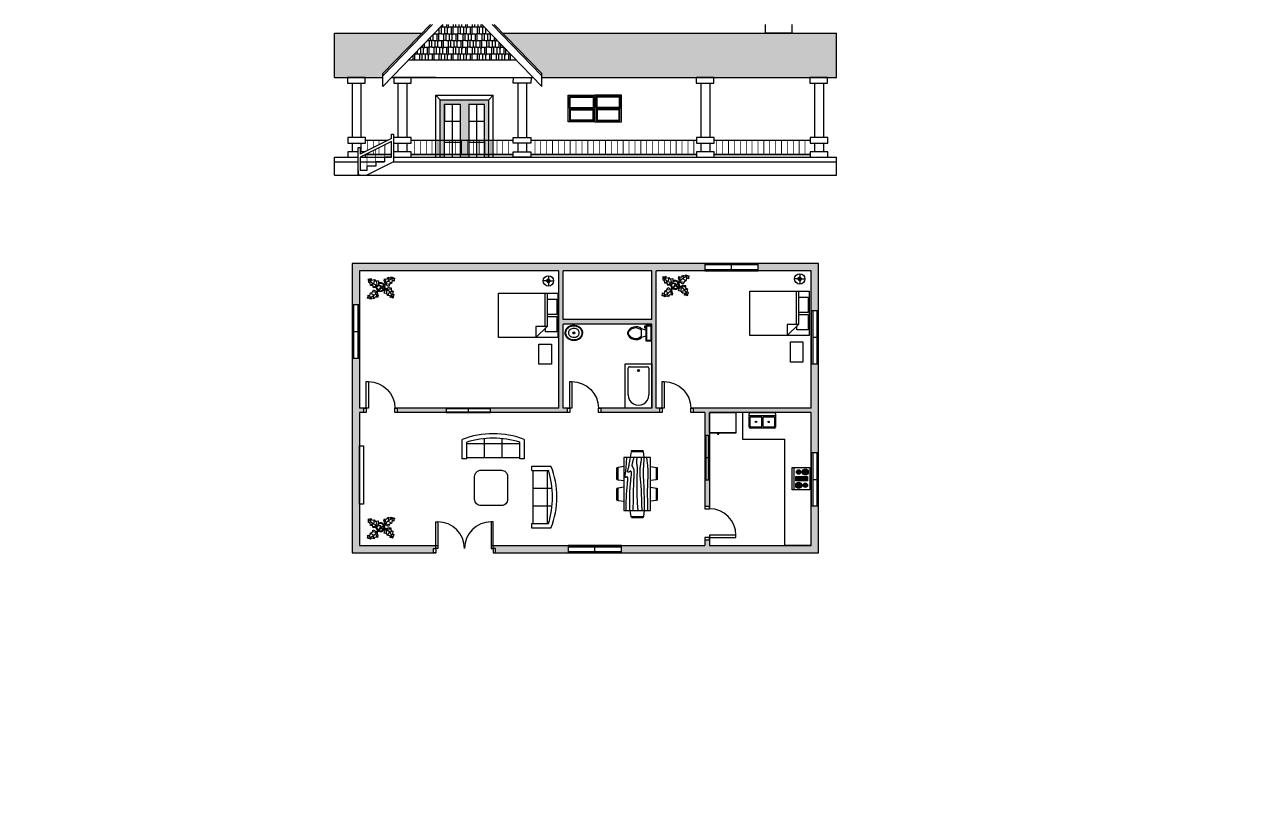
# Paper-space layout 'Layout1' of a CAD drawing. Header units: inches. Extents: x 0 to 408, y 0 to 261.
# The model-space entities are those that its viewports show. They can reach past a viewport. Long polylines and large blocks are cut down to what shows.
import ezdxf

# ---------------------------------------------------------------- set-up
doc = ezdxf.new("R2010")
doc.units = ezdxf.units.IN
for name, color, linetype in [('Blocks', 4, 'Continuous'), ('Dim', 11, 'Continuous'), ('Door', 6, 'Continuous'), ('Hatches', 3, 'Continuous'), ('Window', 30, 'Continuous')]:
    doc.layers.add(name, color=color, linetype=linetype)
doc.layers.get('Dim').off()

# ---------------------------------------------------------------- blocks, each defined once
blk = doc.blocks.new('Door2')
at = {"layer": 'Door'}
for points in [[(-78, 6), (-81, 6), (-81, 42), (-78, 42)], [(-6, 6), (-3, 6), (-3, 42), (-6, 42)], [(-81, 0), (-84, 0), (-84, 6), (-81, 6)], [(-3, 0), (0, 0), (0, 6), (-3, 6)]]:
    blk.add_lwpolyline(points, close=True, dxfattribs=at)
for centre, start, end in [((-78, 6), 0, 90), ((-6, 6), 90, 180)]:
    blk.add_arc(centre, 36, start, end, dxfattribs=at)
blk = doc.blocks.new('Door1')
at = {"layer": 'Door'}
for points in [[(-6, 6), (-3, 6), (-3, 42), (-6, 42)], [(-45, 0), (-42, 0), (-42, 6), (-45, 6)], [(-3, 0), (0, 0), (0, 6), (-3, 6)]]:
    blk.add_lwpolyline(points, close=True, dxfattribs=at)
blk.add_arc((-6, 6), 36, 90, 180, dxfattribs=at)
blk = doc.blocks.new('Window1')
at = {"layer": 'Window'}
for p, q in [((0, 6), (-60, 6)), ((-60, 6), (-60, 0)), ((0, 5), (-60, 5)), ((-60, 1), (0, 1)), ((-60, 0), (0, 0)), ((-30, 1), (-30, 5)), ((0, 0), (0, 6))]:
    blk.add_line(p, q, dxfattribs=at)
blk = doc.blocks.new('Window2')
at = {"layer": 'Window'}
for p, q in [((0, 10), (-72, 10)), ((-72, 10), (-72, 0)), ((0, 8), (-72, 8)), ((-72, 2), (0, 2)), ((-72, 0), (0, 0)), ((-36, 2), (-36, 8)), ((0, 0), (0, 10))]:
    blk.add_line(p, q, dxfattribs=at)
blk = doc.blocks.new('Bath Tub - 26 x 60 in.')
for p, q in [((8, -18), (10, -18)), ((9, -17), (9, -19))]:
    blk.add_line(p, q)
blk.add_lwpolyline([(0, -36), (0, 0), (60, 0), (60, -36)], close=True)
for points in [[(4, -30), (4, -6)], [(6, -4), (42, -4)], [(42, -32), (6, -32)]]:
    blk.add_lwpolyline(points)
for radius in [1.5, 1]:
    blk.add_circle((9, -18), radius)
for centre, radius, start, end in [((5.75, -5.75), 1.77, 81.8699, 188.1301), ((42, -18), 14, 270, 90), ((5.75, -30.25), 1.77, 171.8699, 278.1301)]:
    blk.add_arc(centre, radius, start, end)
blk = doc.blocks.new('Toilet - top')
for p, q in [((-10, -8.5), (-8, -8.5)), ((-10, -9.5), (-10, -8.5)), ((-7, -9.5), (-10, -9.5)), ((-8, -8.5), (-8, -8)), ((-7, -8), (-7, -9.5)), ((-4, -8), (-6, -14)), ((4, -14), (-4, -14)), ((4, -8), (6, -14)), ((9.5, -6), (9.5, -2))]:
    blk.add_line(p, q)
blk.add_lwpolyline([(10.5, -8), (10.5, 0), (-10.5, 0), (-10.5, -8)], close=True)
for points in [[(-9.5, -2), (-9.5, -6)], [(8.5, -1), (-8.5, -1)], [(-8.5, -7), (8.5, -7)]]:
    blk.add_lwpolyline(points)
for centre, radius, start, end in [((-8.6, -1.9), 0.884, 81.8699, 188.1301), ((-8.6, -6.1), 0.884, 171.8699, 278.1301), ((3.5, -21.6), 12.2, 141.4691, 247.9714), ((4.2, -21.8), 11.3, 136.3677, 238.9468), ((-3.5, -21.6), 12.2, 292.0284, 38.5307), ((-4.2, -21.8), 11.3, 301.053, 43.6321), ((8.6, -1.9), 0.884, 351.8699, 98.1301), ((8.6, -6.1), 0.884, 261.8699, 8.1301), ((0, -27.9), 4, 245.7318, 294.2682), ((0, -29), 4, 254.8605, 285.1395)]:
    blk.add_arc(centre, radius, start, end)
blk = doc.blocks.new('Sink - Oval top')
for p, q in [((-1, 0), (1, 0)), ((0, 1), (0, -1))]:
    blk.add_line(p, q)
at = {"linetype": 'Continuous'}
for points in [[(-12.2, 0.4, 0.117634), (-11.5, -3.4, 0.104469), (-8.9, -6.8, 0.090016), (-5.1, -9.1, 0.08192), (-0.3, -10, 0.08192), (4.5, -9.4, 0.090016), (8.4, -7.4, 0.104469), (11.2, -4.1, 0.117634), (12.2, -0.4, 0.117634), (11.5, 3.4, 0.104469), (8.9, 6.8, 0.090016), (5.1, 9.1, 0.08192), (0.3, 10, 0.08192), (-4.5, 9.4, 0.090016), (-8.4, 7.4, 0.104469), (-11.2, 4.1, 0.117634)], [(-11.3, 0.2, 0.118622), (-10.5, -3.3, 0.104678), (-8.1, -6.4, 0.089562), (-4.5, -8.4, 0.081185), (-0.1, -9.2, 0.081185), (4.3, -8.5, 0.089562), (7.9, -6.6, 0.104678), (10.4, -3.5, 0.118622), (11.3, -0.2, 0.118622), (10.5, 3.3, 0.104678), (8.1, 6.4, 0.089562), (4.5, 8.4, 0.081185), (0.1, 9.2, 0.081185), (-4.3, 8.5, 0.089562), (-7.9, 6.6, 0.104678), (-10.4, 3.5, 0.118622)], [(-7.4, 0.1, 0.118283), (-6.9, -2.2, 0.104607), (-5.3, -4.2, 0.089718), (-3, -5.5, 0.081436), (-0.1, -6, 0.081436), (2.8, -5.6, 0.089718), (5.2, -4.3, 0.104607), (6.9, -2.3, 0.118283), (7.4, -0.1, 0.118283), (6.9, 2.2, 0.104607), (5.3, 4.2, 0.089718), (3, 5.5, 0.081436), (0.1, 6, 0.081436), (-2.8, 5.6, 0.089718), (-5.2, 4.3, 0.104607), (-6.9, 2.3, 0.118283)]]:
    blk.add_lwpolyline(points, format="xyb", close=True, dxfattribs=at)
for radius in [1.5, 1]:
    blk.add_circle((0, 0), radius)
blk = doc.blocks.new('Bed - Queen')
at = {"linetype": 'Continuous'}
for p, q in [((0, -80.00003), (0, 0)), ((0, 0), (59.99999, 0)), ((59.99999, 0), (59.99999, -80.00003)), ((0, -14.4), (44.8, -14.4)), ((7.99999, -1.2), (28.79998, -1.2)), ((7.99999, -14.4), (7.99999, -1.2)), ((28.79998, -1.2), (28.79998, -14.4)), ((31.19999, -1.2), (51.99999, -1.2)), ((31.19999, -14.4), (31.19999, -1.2)), ((59.99999, -29.6), (44.8, -14.4)), ((44.8, -14.4), (44.8, -29.6)), ((51.99999, -16.4), (46.79936, -16.4)), ((51.99999, -1.2), (51.99999, -16.4)), ((44.8, -16.8), (0, -16.8)), ((44.8, -29.6), (59.99999, -29.6)), ((59.99999, -80.00003), (0, -80.00003))]:
    blk.add_line(p, q, dxfattribs=at)
blk = doc.blocks.new('Lamp - Table')
at = {"linetype": 'Continuous'}
for p, q in [((-1, 0), (-7, 0)), ((0, 3), (-3, 0)), ((-3, 0), (0, -3)), ((0, 7), (0, 1)), ((3, 0), (0, 3)), ((0, -3), (3, 0)), ((1, 0), (7, 0)), ((0, -1), (0, -7))]:
    blk.add_line(p, q, dxfattribs=at)
for radius in [7, 1]:
    blk.add_circle((0, 0), radius, dxfattribs=at)
blk = doc.blocks.new('Range-Oven - 30 in top')
for p, q in [((0, -3), (30, -3)), ((12, -6), (18, -6)), ((13, -20), (13, -6)), ((14, -6), (14, -20)), ((15, -20), (15, -6)), ((16, -6), (16, -20)), ((17, -20), (17, -6)), ((6, -24), (6, -25)), ((8, -25), (8, -24)), ((18, -20), (12, -20)), ((22, -25), (22, -24)), ((24, -24), (24, -25))]:
    blk.add_line(p, q)
for points in [[(0, -24), (0, 0), (30, 0), (30, -24)], [(12, -21), (12, -5), (18, -5), (18, -21)], [(2, -26), (2, -25), (28, -25), (28, -26)]]:
    blk.add_lwpolyline(points, close=True)
for centre, radius in [((6, -9), 4), ((6, -9), 3), ((6, -18), 3), ((6, -9), 2), ((6, -18), 2), ((6, -9), 1), ((24, -18), 4), ((24, -9), 3), ((24, -18), 3), ((24, -9), 2), ((24, -18), 2), ((24, -9), 1), ((6, -18), 1), ((24, -18), 1)]:
    blk.add_circle(centre, radius)
blk = doc.blocks.new('Refrigerator-2 door - 36 in top')
for p, q in [((0, -26.999999), (36, -26.999999)), ((11, -27.999999), (11, -28.999999)), ((11, -28.999999), (13, -28.999999)), ((12, -26.999999), (12, -28.999999)), ((13, -28.999999), (13, -27.999999))]:
    blk.add_line(p, q)
blk.add_lwpolyline([(0, -27.999999), (0, 0), (36, 0), (36, -27.999999)], close=True)
blk = doc.blocks.new('Sink-double - 36 in top')
for p, q in [((-18, -4), (18, -4)), ((-0.75, -18.5), (-0.75, -6.5)), ((0.75, -6.5), (0.75, -18.5))]:
    blk.add_line(p, q)
for points in [[(-16.5, 0), (16.5, 0)], [(-18, -19.5), (-18, -1.5)], [(-16.5, -18.5), (-16.5, -6.5)], [(-15.5, -5.5), (-1.75, -5.5)], [(1.75, -5.5), (15.5, -5.5)], [(16.5, -6.5), (16.5, -18.5)], [(18, -1.5), (18, -19.5)], [(16.5, -21), (-16.5, -21)], [(-1.75, -19.5), (-15.5, -19.5)], [(15.5, -19.5), (1.75, -19.5)]]:
    blk.add_lwpolyline(points)
for centre, radius in [((-8.5, -12.5), 1), ((-8.5, -12.5), 0.5), ((8.5, -12.5), 1), ((8.5, -12.5), 0.5)]:
    blk.add_circle(centre, radius)
for centre, radius, start, end in [((-16.5, -1.5), 1.5, 90, 180), ((16.5, -1.5), 1.5, 0, 90), ((-15.5, -6.5), 1, 90, 180), ((-1.75, -6.5), 1, 0, 90), ((1.75, -6.5), 1, 90, 180), ((15.5, -6.5), 1, 0, 90), ((-16.5, -19.5), 1.5, 180, 270), ((-15.5, -18.5), 1, 180, 270), ((-1.75, -18.5), 1, 270, 0), ((1.75, -18.5), 1, 180, 270), ((15.5, -18.5), 1, 270, 0), ((16.5, -19.5), 1.5, 270, 0)]:
    blk.add_arc(centre, radius, start, end)
blk = doc.blocks.new('Dining Set - 36 x 72 in.')
at = {"linetype": 'Continuous'}
for p, q in [((36, 18), (-36, 18)), ((-36, 18), (-36, -18)), ((-22.2343, 26.00059), (-23.4847, 17.99762)), ((-22.2304, 26), (-5.7608, 26)), ((-22, 27.5), (-22.1562, 26.50042)), ((-5.8416, 26.5), (-22.1534, 26.5)), ((-22, 27.5), (-6, 27.5)), ((-5.8437, 26.49966), (-6, 27.5)), ((-4.5152, 17.99762), (-5.7655, 25.99926)), ((5.7657, 26.00059), (4.5153, 17.99762)), ((5.7696, 26), (22.2392, 26)), ((6, 27.5), (5.8438, 26.50042)), ((22.1584, 26.5), (5.8466, 26.5)), ((6, 27.5), (22, 27.5)), ((22.1563, 26.49966), (22, 27.5)), ((23.4848, 17.99762), (22.2345, 25.99926)), ((36, -18), (36, 18)), ((-45.5, 8), (-44.5004, 8.15617)), ((-45.5, 8), (-45.5, -8)), ((-44.5, -8.15843), (-44.5, 8.15338)), ((-44.0006, 8.23428), (-35.9976, 9.48474)), ((-44, 8.23041), (-44, -8.23915)), ((44.0006, 8.23428), (35.9976, 9.48474)), ((44, 8.23041), (44, -8.23915)), ((44.5, -8.15843), (44.5, 8.15338)), ((45.5, 8), (44.5005, 8.15617)), ((45.5, 8), (45.5, -8)), ((-44.4997, -8.15631), (-45.5, -8)), ((-35.9976, -9.48476), (-43.9993, -8.2345)), ((35.9976, -9.48476), (43.9993, -8.2345)), ((44.4997, -8.15631), (45.5, -8)), ((-36, -18), (36, -18)), ((-22.2343, -26.0006), (-23.4847, -17.99762)), ((-22.2304, -26), (-5.7608, -26)), ((-22, -27.5), (-22.1562, -26.50044)), ((-5.8416, -26.5), (-22.1534, -26.5)), ((-22, -27.5), (-6, -27.5)), ((-5.8437, -26.49967), (-6, -27.5)), ((-4.5152, -17.99762), (-5.7655, -25.99928)), ((5.7657, -26.0006), (4.5153, -17.99762)), ((5.7696, -26), (22.2392, -26)), ((6, -27.5), (5.8438, -26.50044)), ((22.1584, -26.5), (5.8466, -26.5)), ((6, -27.5), (22, -27.5)), ((22.1563, -26.49967), (22, -27.5)), ((23.4848, -17.99762), (22.2345, -25.99928))]:
    blk.add_line(p, q, dxfattribs=at)
for points in [[(-36, 15), (-31.1772, 14.97754), (-26.8079, 14.91406), (-22.8538, 14.81543), (-19.276, 14.6875), (-16.0362, 14.53613), (-13.0957, 14.36718), (-10.4159, 14.18652), (-7.9583, 14), (-5.6904, 13.81315), (-3.6035, 13.63021), (-1.6954, 13.45508), (0.0365, 13.29166), (1.5945, 13.14388), (2.9811, 13.01562), (4.1988, 12.9108), (5.25, 12.83333), (6.1393, 12.78613), (6.8802, 12.76823), (7.4883, 12.77767), (7.9792, 12.8125), (8.3685, 12.87077), (8.6719, 12.95052), (8.9049, 13.0498), (9.0833, 13.16666), (9.2205, 13.29899), (9.3216, 13.44401), (9.3895, 13.59879), (9.4271, 13.76041), (9.4373, 13.92594), (9.4232, 14.09245), (9.3875, 14.257), (9.3333, 14.41666), (9.2638, 14.56917), (9.1836, 14.71484), (9.0975, 14.85465), (9.0104, 14.98958), (8.9272, 15.1206), (8.8529, 15.2487), (8.7922, 15.37483), (8.75, 15.5), (8.7305, 15.62467), (8.7344, 15.74739), (8.7617, 15.86621), (8.8125, 15.97916), (8.8867, 16.08431), (8.9844, 16.17968), (9.1055, 16.26334), (9.25, 16.33333), (9.4189, 16.38802), (9.6172, 16.42708), (9.8506, 16.45052), (10.125, 16.45833), (10.4463, 16.45052), (10.8203, 16.42708), (11.2529, 16.38802), (11.75, 16.33333), (12.3184, 16.26318), (12.9694, 16.17838), (13.7151, 16.07991), (14.5677, 15.96875), (15.5395, 15.84586), (16.6426, 15.71224), (17.8893, 15.56884), (19.2917, 15.41666), (20.859, 15.25667), (22.5879, 15.08984), (24.4721, 14.91715), (26.5052, 14.73958), (28.6809, 14.5581), (30.9929, 14.3737), (33.4347, 14.18733), (36, 14)], [(-36, 10), (-28.9766, 10.14274), (-23.1725, 10.20442), (-18.4241, 10.19775), (-14.5677, 10.13541), (-11.4399, 10.03011), (-8.877, 9.89453), (-6.7154, 9.74137), (-4.7917, 9.58333), (-2.9698, 9.43082), (-1.2246, 9.28515), (0.4415, 9.14534), (2.026, 9.01041), (3.5266, 8.87939), (4.9408, 8.7513), (6.266, 8.62516), (7.5, 8.5), (8.6411, 8.37549), (9.6914, 8.2539), (10.6538, 8.13818), (11.5312, 8.03125), (12.3267, 7.93603), (13.043, 7.85547), (13.6831, 7.79248), (14.25, 7.75), (14.7471, 7.7303), (15.1797, 7.73307), (15.5537, 7.75732), (15.875, 7.80208), (16.1494, 7.86637), (16.3828, 7.94922), (16.5811, 8.04964), (16.75, 8.16666), (16.8944, 8.29915), (17.0143, 8.44531), (17.1089, 8.60319), (17.1771, 8.77083), (17.218, 8.94629), (17.2305, 9.1276), (17.2137, 9.31282), (17.1667, 9.5), (17.0895, 9.6875), (16.987, 9.875), (16.8649, 10.0625), (16.7292, 10.25), (16.5856, 10.4375), (16.4401, 10.625), (16.2985, 10.8125), (16.1667, 11), (16.05, 11.18733), (15.9518, 11.3737), (15.8752, 11.5581), (15.8229, 11.73958), (15.798, 11.91715), (15.8034, 12.08984), (15.842, 12.25667), (15.9167, 12.41666), (16.0295, 12.56836), (16.1784, 12.70833), (16.3605, 12.83268), (16.5729, 12.9375), (16.8127, 13.01888), (17.0768, 13.07291), (17.3625, 13.0957), (17.6667, 13.08333), (17.9894, 13.03312), (18.3418, 12.94726), (18.7382, 12.82918), (19.1927, 12.68229), (19.7195, 12.51001), (20.3327, 12.31575), (21.0465, 12.10294), (21.875, 11.875), (22.8357, 11.63354), (23.959, 11.37304), (25.2786, 11.08618), (26.8282, 10.76562), (28.6414, 10.40405), (30.752, 9.99414), (33.1936, 9.52856), (36, 9)], [(-36, 5.5), (-30.7157, 5.3348), (-26.069, 5.20963), (-21.9946, 5.11767), (-18.4271, 5.05208), (-15.3009, 5.00602), (-12.5508, 4.97265), (-10.1112, 4.94515), (-7.9167, 4.91666), (-5.909, 4.88167), (-4.0586, 4.83984), (-2.3429, 4.79215), (-0.7396, 4.73958), (0.7739, 4.6831), (2.22, 4.6237), (3.6213, 4.56233), (5, 4.5), (6.373, 4.43782), (7.7344, 4.3776), (9.0723, 4.32129), (10.375, 4.27083), (11.6309, 4.22819), (12.8281, 4.19531), (13.9551, 4.17415), (15, 4.16666), (15.954, 4.17448), (16.819, 4.19791), (17.6001, 4.23698), (18.3021, 4.29166), (18.9299, 4.36198), (19.4883, 4.44791), (19.9823, 4.54948), (20.4167, 4.66666), (20.7969, 4.79899), (21.1302, 4.94401), (21.4245, 5.09879), (21.6875, 5.26041), (21.9271, 5.42594), (22.1511, 5.59245), (22.3672, 5.757), (22.5834, 5.91666), (22.8065, 6.06868), (23.0404, 6.21093), (23.2879, 6.34147), (23.5521, 6.45833), (23.8358, 6.55957), (24.142, 6.64323), (24.4735, 6.70735), (24.8334, 6.75), (25.2235, 6.76969), (25.642, 6.76692), (26.0858, 6.74267), (26.5521, 6.69791), (27.0379, 6.63362), (27.5404, 6.55078), (28.0565, 6.45036), (28.5834, 6.33333), (29.1242, 6.19987), (29.7071, 6.04687), (30.3661, 5.87044), (31.1354, 5.66666), (32.0493, 5.43164), (33.142, 5.16146), (34.4475, 4.85221), (36, 4.5)], [(-36, -1), (-30.7915, -0.6591), (-26.0195, -0.38216), (-21.6519, -0.16284), (-17.6563, 0.00521), (-14.0005, 0.12833), (-10.6523, 0.21289), (-7.5796, 0.26522), (-4.75, 0.29166), (-2.134, 0.29793), (0.2878, 0.28711), (2.5317, 0.26163), (4.6146, 0.22396), (6.5529, 0.17651), (8.3633, 0.12174), (10.0623, 0.06209), (11.6667, 0), (13.1899, -0.06201), (14.6341, -0.1211), (15.9982, -0.17432), (17.2813, -0.21875), (18.4823, -0.25147), (19.6003, -0.26953), (20.6343, -0.27002), (21.5834, -0.25), (22.4481, -0.20768), (23.2357, -0.14584), (23.9549, -0.06836), (24.6146, 0.02083), (25.2235, 0.11784), (25.7904, 0.21875), (26.3241, 0.31966), (26.8334, 0.41666), (27.3265, 0.50618), (27.8099, 0.58593), (28.2894, 0.65397), (28.7709, 0.70833), (29.2601, 0.74707), (29.763, 0.76823), (30.2855, 0.76985), (30.8334, 0.75), (31.4088, 0.70784), (31.9994, 0.64713), (32.589, 0.57275), (33.1615, 0.48958), (33.7008, 0.4025), (34.1908, 0.3164), (34.6153, 0.23616), (34.9584, 0.16666), (35.2099, 0.11165), (35.3848, 0.07031), (35.504, 0.04069), (35.5886, 0.02083), (35.6594, 0.00879), (35.7377, 0.0026), (35.8442, 0.00032), (36, 0)], [(-36, -6.5), (-27.1843, -6.31267), (-20.084, -6.1263), (-14.469, -5.9419), (-10.1094, -5.76042), (-6.7752, -5.58285), (-4.2363, -5.41016), (-2.2629, -5.24333), (-0.625, -5.08334), (0.8708, -4.93099), (2.2715, -4.78646), (3.5872, -4.64974), (4.8281, -4.52084), (6.0046, -4.39974), (7.127, -4.28646), (8.2053, -4.18099), (9.25, -4.08334), (10.2705, -3.99382), (11.2734, -3.91407), (12.2647, -3.84603), (13.25, -3.79167), (14.2354, -3.75293), (15.2266, -3.73177), (16.2295, -3.73015), (17.25, -3.75), (18.2912, -3.79248), (19.3451, -3.85547), (20.4009, -3.93604), (21.4479, -4.03125), (22.4754, -4.13819), (23.4727, -4.25391), (24.4289, -4.37549), (25.3334, -4.5), (26.1785, -4.62492), (26.9694, -4.74935), (27.7145, -4.87281), (28.4219, -4.99479), (29.1, -5.11483), (29.7572, -5.23242), (30.4016, -5.34709), (31.0417, -5.45834), (31.6837, -5.56437), (32.3262, -5.65821), (32.9658, -5.73153), (33.599, -5.77604), (34.2224, -5.78345), (34.8327, -5.74545), (35.4264, -5.65373), (36, -5.5)], [(-36, -10), (-26.4022, -9.81299), (-18.4675, -9.62891), (-11.9839, -9.45069), (-6.7396, -9.28125), (-2.5226, -9.12354), (0.8789, -8.98047), (3.6769, -8.85498), (6.0833, -8.75), (8.2767, -8.66765), (10.3021, -8.60677), (12.1712, -8.56543), (13.8958, -8.54167), (15.4876, -8.53353), (16.9583, -8.53907), (18.3197, -8.55632), (19.5834, -8.58334), (20.7616, -8.61841), (21.8685, -8.66081), (22.9188, -8.71004), (23.9271, -8.76563), (24.9081, -8.82707), (25.8763, -8.89388), (26.8465, -8.96558), (27.8334, -9.04167), (28.8474, -9.12118), (29.8828, -9.20117), (30.93, -9.27824), (31.9792, -9.34896), (33.0205, -9.40991), (34.0443, -9.45768), (35.0407, -9.48885), (36, -9.5)], [(-36, -14.5), (-30.0881, -14.33513), (-25.0332, -14.21224), (-20.7312, -14.12647), (-17.0781, -14.07292), (-13.97, -14.04671), (-11.3027, -14.04297), (-8.9724, -14.05681), (-6.875, -14.08334), (-4.9224, -14.11833), (-3.0905, -14.16016), (-1.3709, -14.20785), (0.2448, -14.26042), (1.7647, -14.3169), (3.1973, -14.3763), (4.5507, -14.43767), (5.8333, -14.5), (7.0554, -14.5621), (8.235, -14.62175), (9.3922, -14.67652), (10.5469, -14.72396), (11.7192, -14.76164), (12.929, -14.78711), (14.1965, -14.79794), (15.5417, -14.79167), (16.9933, -14.76424), (18.6152, -14.70508), (20.4804, -14.60197), (22.6615, -14.44271), (25.2312, -14.21509), (28.2624, -13.9069), (31.8277, -13.50594), (36, -13)]]:
    blk.add_lwpolyline(points, dxfattribs=at)
blk = doc.blocks.new('Sofa - Roundback 7 ft.')
at = {"linetype": 'Continuous'}
for p, q in [((-36.000027, -34), (-36.000027, -11.4696)), ((-35.999844, -13.3819), (35.9998, -13.3819)), ((-12.00002, -32.4421), (-12.00003, -6.5971)), ((11.99997, -32.4421), (11.99998, -6.5971)), ((35.99998, -34), (35.99998, -11.4696)), ((-36.000027, -32.4421), (35.99998, -32.4421))]:
    blk.add_line(p, q, dxfattribs=at)
for points in [[(-36.000027, -34), (-42.000027, -34), (-42.000027, -8)], [(41.99998, -8), (41.99998, -34), (35.99998, -34)]]:
    blk.add_lwpolyline(points, dxfattribs=at)
for centre, radius, start, end in [((0, -114.25), 114.25, 68.43141, 111.5686), ((-0.00001, -127.1968), 121.1968, 72.72033, 107.2797)]:
    blk.add_arc(centre, radius, start, end, dxfattribs=at)
blk = doc.blocks.new('Plant - Rubber or Philodendron')
at = {"linetype": 'Continuous'}
for p, q in [((-16.2005, 11.4774), (-13.9899, 8.1064)), ((-16.2005, 11.4774), (-14.8639, 10.7964)), ((-16.0159, 6.3329), (-16.2005, 11.4774)), ((-14.0069, 5.8704), (-16.0159, 6.3329)), ((-15.3434, 6.5514), (-13.9984, 6.9884)), ((-14.8639, 10.7964), (-12.6195, 11.8975)), ((-13.5868, 2.2894), (-14.0069, 5.8704)), ((-13.9899, 8.1064), (-9.5434, 4.7185)), ((-10.6784, 2.491), (-13.5868, 2.2894)), ((-13.3174, 8.325), (-13.0735, 11.0065)), ((-13.1329, 3.1804), (-10.6614, 4.727)), ((-12.6195, 11.8975), (-12.1909, 9.4345)), ((-12.1909, 9.4345), (-8.3829, 10.3)), ((-9.5858, -0.8715), (-10.6784, 2.491)), ((-9.5434, 4.7185), (-4.1917, 2.9888)), ((-9.1318, 0.0195), (-5.9793, 2.9025)), ((-8.8369, 9.409), (-9.0894, 5.6095)), ((-8.3829, 10.3), (-7.0549, 8.501)), ((-7.1228, -0.443), (-3.5248, 2.2131)), ((-7.0549, 8.501), (-3.0284, 8.6941)), ((-4.8529, 4.012), (-5.7184, 7.82)), ((-3.5248, 2.2131), (-3.3011, 2.4355)), ((-3.3011, 2.4355), (-0.5306, 1.7947)), ((-3.0284, 8.6941), (-3.0709, 3.1041)), ((-3.0709, 3.1041), (0.0797, 2.3163)), ((-0.5306, 1.7947), (-0.2255, -0.5527)), ((-0.5306, 1.7947), (-0.5306, 1.7947)), ((0.0797, 2.3163), (0.4866, -0.031)), ((0.4866, -0.031), (2.1141, 0.2298)), ((2.1141, 0.2298), (5.4346, 3.9146)), ((6.1032, 3.6844), (2.8262, -0.031)), ((4.6914, 8.8812), (5.3859, 11.2828)), ((4.6914, 8.8812), (5.5014, 4.4831)), ((5.3859, 11.2828), (8.8871, 10.7908)), ((5.4346, 3.9146), (5.5014, 4.4831)), ((5.9878, 10.4842), (7.1971, 6.3869)), ((11.1089, 1.1958), (6.1032, 3.6844)), ((10.3916, 8.7942), (6.2847, 4.4028)), ((7.7005, 4.8881), (11.5025, 3.9967)), ((8.8871, 10.7908), (9.9809, 13.4933)), ((9.9809, 13.4933), (13.3837, 12.301)), ((15.3859, 11.3055), (10.3916, 8.7942)), ((10.5828, 12.6946), (10.8893, 9.7953)), ((14.2977, 6.1031), (10.9934, 7.9956)), ((12.7005, 4.8994), (11.1089, 1.1958)), ((14.8995, 5.3044), (12.7005, 4.8994)), ((13.3837, 12.301), (14.68, 13.9039)), ((14.5816, 13.2037), (14.3848, 11.8033)), ((14.68, 13.9039), (19.3848, 11.8146)), ((15.7909, 9.1065), (14.8995, 5.3044)), ((15.2875, 10.6053), (17.5907, 9.2105)), ((19.3848, 11.8146), (15.3859, 11.3055)), ((18.1925, 8.4119), (15.7909, 9.1065)), ((19.3848, 11.8146), (18.1868, 10.9119)), ((18.1868, 10.9119), (18.1925, 8.4119)), ((-18.008, -14.1781), (-16.8101, -13.2754)), ((-18.008, -14.1781), (-14.0091, -13.669)), ((-13.3032, -16.2674), (-18.008, -14.1781)), ((-16.8157, -10.7754), (-14.4141, -11.4699)), ((-16.8101, -13.2754), (-16.8157, -10.7754)), ((-13.9107, -12.9688), (-16.2139, -11.574)), ((-14.4141, -11.4699), (-13.5228, -7.6679)), ((-14.0091, -13.669), (-9.0148, -11.1577)), ((-13.5228, -7.6679), (-11.3237, -7.2629)), ((-12.0069, -14.6645), (-13.3032, -16.2674)), ((-13.2048, -15.5672), (-13.008, -14.1668)), ((-12.921, -8.4665), (-9.6166, -10.359)), ((-8.6042, -15.8568), (-12.0069, -14.6645)), ((-11.3237, -7.2629), (-9.7321, -3.5593)), ((-6.3237, -7.2516), (-10.1257, -6.3602)), ((-9.7321, -3.5593), (-4.7264, -6.0479)), ((-7.1228, -0.443), (-9.5858, -0.8715)), ((-9.206, -15.0581), (-9.5126, -12.1588)), ((-9.0148, -11.1577), (-4.9047, -6.8122)), ((-7.5103, -13.1543), (-8.6042, -15.8568)), ((-4.0092, -13.6463), (-7.5103, -13.1543)), ((-4.611, -12.8477), (-5.8203, -8.7504)), ((-2.019, -3.6148), (-4.7264, -6.0479)), ((-4.1246, -6.8466), (-4.0579, -6.2781)), ((-3.3146, -11.2447), (-4.1246, -6.8466)), ((-4.0579, -6.2781), (-0.9375, -3.1608)), ((-3.3146, -11.2447), (-4.0092, -13.6463)), ((-2.019, -3.6148), (-0.2255, -0.5527)), ((-0.9375, -3.1608), (0.5883, -0.8135)), ((0.5883, -0.8135), (2.2447, -2.0916)), ((2.8262, -0.031), (1.3003, -0.5527)), ((1.3003, -0.5527), (2.4193, -1.4655)), ((2.2447, -2.0916), (6.7108, -2.6626)), ((2.4193, -1.4655), (6.895, -2.1175)), ((4.943, -7.9659), (6.7108, -2.6626)), ((8.8321, -9.0266), (4.943, -7.9659)), ((11.6605, -0.5413), (6.895, -2.1175)), ((12.3677, -6.1981), (7.219, -2.6772)), ((8.125, -4.0768), (7.7715, -7.9659)), ((8.3544, -2.7453), (13.1973, -2.1704)), ((9.5392, -11.1479), (8.8321, -9.0266)), ((13.4283, -11.5015), (9.5392, -11.1479)), ((10.2463, -10.4408), (11.6605, -6.9053)), ((11.6605, -0.5413), (14.1354, -0.8948)), ((15.5496, -10.7943), (12.3677, -6.1981)), ((13.0748, -13.9763), (13.4283, -11.5015)), ((15.5496, -13.6228), (13.0748, -13.9763)), ((16.2567, -5.8446), (13.4283, -6.5517)), ((14.8425, -10.7943), (13.7819, -13.2692)), ((14.1354, -0.8948), (14.1354, -4.4304)), ((14.1354, -4.4304), (16.9638, -5.1375)), ((16.6103, -14.6834), (15.5496, -10.7943)), ((16.6103, -14.6834), (15.5496, -13.6228)), ((17.3174, -9.7337), (15.9032, -9.7337)), ((16.9638, -5.1375), (16.2567, -8.673)), ((16.2567, -8.673), (18.0245, -9.7337)), ((18.0245, -9.7337), (16.6103, -14.6834))]:
    blk.add_line(p, q, dxfattribs=at)
for centre, radius, start, end in [((0.0308, 0.1664), 6, 178.6147, 235.1169), ((0.0308, 0.1664), 5, 168.1647, 238.6725), ((0, 0), 6.1275, 34.37569, 120.1028), ((-0.0601, -0.2075), 5.2461, 33.82192, 124.9414), ((-0.2664, 0.1682), 5.2775, 338.4094, 20.03007), ((-0.098, 0.1364), 6.1288, 341.2017, 26.09184), ((-0.0234, 0.3825), 6.1492, 242.5812, 331.2714), ((-0.1102, 0.4886), 5.2883, 247.3711, 327.472)]:
    blk.add_arc(centre, radius, start, end, dxfattribs=at)
blk = doc.blocks.new('Window - Wood Frame 36 x 36 in.')
for p, q in [((1.5, 18.5), (34.5, 18.5)), ((2, 17.5), (34, 17.5)), ((2.5, 19.5), (33.5, 19.5)), ((3, 16.5), (33, 16.5))]:
    blk.add_line(p, q)
blk.add_lwpolyline([(0, 0), (0, 36), (36, 36), (36, 0)], close=True)
for points in [[(1.5, 18.5), (1.5, 34.5), (34.5, 34.5), (34.5, 18.5)], [(2.5, 19.5), (2.5, 33.5), (33.5, 33.5), (33.5, 19.5)], [(34, 17.5), (34, 1.5), (2, 1.5), (2, 17.5)], [(33, 16.5), (33, 2.5), (3, 2.5), (3, 16.5)]]:
    blk.add_lwpolyline(points)

msp = doc.modelspace()

# ---------------------------------------------------------------- hatches: boundary and pattern name
at = {"transparency": 33554610}
h = msp.add_hatch(dxfattribs=at)
h.set_pattern_fill('AR-RSHKE', color=256, scale=0.03)
h.paths.add_polyline_path([(429.9, 862.6), (357.2, 787.6), (502.7, 787.6)])
h = msp.add_hatch(dxfattribs=at)
h.set_pattern_fill('AR-RSHKE', color=256, scale=0.03)
h.paths.add_polyline_path([(936.7, 823.6), (484.5, 823.6), (537.5, 768.9), (537.5, 763.6), (936.7, 763.6)])
h.paths.add_polyline_path([(375.4, 823.6), (256.7, 823.6), (256.7, 763.6), (322.4, 763.6), (322.4, 768.9)])
at = {"transparency": 33554574}
h = msp.add_hatch(dxfattribs=at)
h.set_pattern_fill('AR-RSHKE', color=256, scale=0.03)
h.paths.add_polyline_path([(375.4, 823.6), (256.7, 823.6), (256.7, 763.6), (322.4, 763.6), (322.4, 768.9)])
h.paths.add_polyline_path([(936.7, 823.6), (484.5, 823.6), (537.5, 768.9), (537.5, 763.6), (936.7, 763.6)])
h = msp.add_hatch(color=256)
h.dxf.hatch_style = 1
h.paths.add_polyline_path([(438.9, 727.6), (459.9, 727.6), (459.9, 655.6), (465.9, 655.6), (465.9, 733.6), (399.9, 733.6), (399.9, 655.6), (405.9, 655.6), (405.9, 727.6), (426.9, 727.6), (426.9, 655.6), (438.9, 655.6)])
at = {"layer": 'Hatches'}
h = msp.add_hatch(color=256, dxfattribs=at)
h.dxf.hatch_style = 1
h.paths.add_polyline_path([(758.7, 511.8), (280.7, 511.8), (280.7, 455.7), (290.7, 455.7), (290.7, 501.8), (560.7, 501.8), (560.7, 315.8), (468.3, 315.8), (468.3, 309.8), (566.7, 309.8), (572.5, 309.8), (572.5, 315.8), (566.7, 315.8), (566.7, 429.8), (686.7, 429.8), (686.7, 315.8), (650.7, 315.8), (617.5, 315.8), (617.5, 309.8), (686.7, 309.8), (697.6, 309.8), (697.6, 315.8), (692.7, 315.8), (692.7, 501.8), (758.7, 501.8)])
h.paths.add_polyline_path([(566.7, 501.8), (686.7, 501.8), (686.7, 435.8), (566.7, 435.8)], flags=16)
h.paths.add_polyline_path([(912.7, 511.8), (830.7, 511.8), (830.7, 501.8), (902.7, 501.8), (902.7, 447.8), (912.7, 447.8)])
h.paths.add_polyline_path([(912.7, 375.8), (902.7, 375.8), (902.7, 315.8), (758.7, 315.8), (742.6, 315.8), (742.6, 309.8), (758.7, 309.8), (758.7, 279), (764.7, 279), (764.7, 309.8), (800.7, 309.8), (902.7, 309.8), (902.7, 255.4), (912.7, 255.4)])
h.paths.add_polyline_path([(912.7, 183.4), (902.7, 183.4), (902.7, 129.8), (866.7, 129.8), (764.7, 129.8), (764.7, 137.7), (758.7, 137.7), (758.7, 129.8), (645.6, 129.8), (645.6, 119.8), (912.7, 119.8)])
h.paths.add_polyline_path([(573.6, 129.8), (471.9, 129.8), (471.9, 125.8), (474.9, 125.8), (474.9, 119.8), (573.6, 119.8)])
h.paths.add_polyline_path([(290.7, 309.8), (296.7, 309.8), (296.7, 315.8), (290.7, 315.8), (290.7, 383.7), (280.7, 383.7), (280.7, 119.8), (390.9, 119.8), (390.9, 125.8), (393.9, 125.8), (393.9, 129.8), (290.7, 129.8)])
h.paths.add_polyline_path([(764.7, 219), (758.7, 219), (758.7, 182.7), (764.7, 182.7)])
h.paths.add_polyline_path([(408.3, 315.8), (341.7, 315.8), (341.7, 309.8), (408.3, 309.8)], flags=17)

# ---------------------------------------------------------------- linework, layer by layer
for p, q in [((429.9, 879.9), (322.4, 768.9)), ((429.9, 877), (322.4, 766.1)), ((429.9, 879.9), (537.5, 768.9)), ((429.9, 877), (537.5, 766.1)), ((429.9, 862.6), (322.4, 751.7)), ((429.9, 862.6), (537.5, 751.7)), ((256.7, 823.6), (375.4, 823.6)), ((256.7, 763.6), (256.7, 823.6)), ((484.5, 823.6), (936.7, 823.6)), ((936.7, 763.6), (936.7, 823.6)), ((357.2, 787.6), (502.7, 787.6)), ((357.2, 787.6), (502.7, 787.6)), ((357.2, 787.6), (502.7, 787.6)), ((322.4, 751.7), (322.4, 768.9)), ((537.5, 751.7), (537.5, 768.9)), ((256.7, 763.6), (322.4, 763.6)), ((280.7, 756.1), (280.7, 682.4)), ((292.7, 756.1), (292.7, 682.4)), ((333.9, 763.6), (525.9, 763.6)), ((393.9, 763.6), (342.8, 763.6)), ((342.8, 756.1), (342.8, 682.4)), ((354.8, 756.1), (354.8, 682.4)), ((505.1, 756.1), (505.1, 682.4)), ((517.1, 756.1), (517.1, 682.4)), ((537.5, 763.6), (936.7, 763.6)), ((753.2, 756.1), (753.2, 682.4)), ((765.2, 756.1), (765.2, 682.4)), ((907.2, 756.1), (907.2, 682.4)), ((919.2, 756.1), (919.2, 682.4)), ((393.9, 739.6), (471.9, 739.6)), ((393.9, 655.6), (393.9, 739.6)), ((393.9, 739.6), (399.9, 733.6)), ((399.9, 733.6), (465.9, 733.6)), ((399.9, 655.6), (399.9, 733.6)), ((471.9, 739.6), (465.9, 733.6)), ((465.9, 655.6), (465.9, 733.6)), ((471.9, 655.6), (471.9, 739.6)), ((405.9, 727.6), (426.9, 727.6)), ((405.9, 655.6), (405.9, 727.6)), ((405.9, 727.6), (405.9, 704.4)), ((416.4, 727.6), (416.4, 655.6)), ((426.9, 727.6), (426.9, 655.6)), ((438.9, 727.6), (438.9, 655.6)), ((438.9, 727.6), (459.9, 727.6)), ((449.4, 727.6), (449.4, 655.6)), ((459.9, 655.6), (459.9, 727.6)), ((405.9, 704.4), (426.9, 704.4)), ((438.9, 704.4), (459.9, 704.4)), ((280.7, 674.8), (280.7, 663.2)), ((334.2, 681), (291.4, 659.7)), ((334.2, 677.2), (291.4, 656)), ((292.7, 674.8), (292.7, 663.2)), ((342.8, 674.8), (342.8, 663.2)), ((354.8, 674.8), (354.8, 663.2)), ((405.9, 676), (426.9, 676)), ((438.9, 676), (459.9, 676)), ((505.1, 674.8), (505.1, 663.2)), ((517.1, 674.8), (517.1, 663.2)), ((753.2, 674.8), (753.2, 663.2)), ((765.2, 674.8), (765.2, 663.2)), ((907.2, 674.8), (907.2, 663.2)), ((919.2, 674.8), (919.2, 663.2)), ((256.7, 631.6), (256.7, 655.6)), ((256.7, 655.6), (288.7, 655.6)), ((291.4, 655.6), (334.2, 655.6)), ((334.2, 655.6), (324.7, 655.6)), ((324.7, 655.6), (324.7, 649.6)), ((336.9, 655.6), (936.7, 655.6)), ((936.7, 631.6), (936.7, 655.6)), ((256.7, 649.6), (288.7, 649.6)), ((288.7, 637.6), (288.7, 631.6)), ((291.4, 649.6), (324.7, 649.6)), ((300.7, 637.6), (291.4, 637.6)), ((336.9, 649.6), (300.7, 631.6)), ((312.7, 643.6), (300.7, 643.6)), ((300.7, 643.6), (300.7, 637.6)), ((324.7, 649.6), (312.7, 649.6)), ((312.7, 649.6), (312.7, 643.6)), ((336.9, 649.6), (936.7, 649.6)), ((256.7, 631.6), (936.7, 631.6)), ((560.7, 315.8), (560.7, 501.8)), ((566.7, 435.8), (566.7, 501.8)), ((686.7, 435.8), (686.7, 501.8)), ((692.7, 315.8), (692.7, 501.8)), ((686.7, 435.8), (566.7, 435.8)), ((566.7, 315.8), (566.7, 429.8)), ((686.7, 429.8), (566.7, 429.8)), ((686.7, 315.8), (686.7, 429.8)), ((302.7, 315.8), (290.7, 315.8)), ((299.7, 309.8), (290.7, 309.8)), ((560.7, 315.8), (338.7, 315.8)), ((566.7, 309.8), (338.7, 309.8)), ((578.5, 315.8), (566.7, 315.8)), ((575.5, 309.8), (566.7, 309.8)), ((686.7, 315.8), (614.5, 315.8)), ((686.7, 309.8), (614.5, 309.8)), ((700.6, 309.8), (686.7, 309.8)), ((703.6, 315.8), (692.7, 315.8)), ((758.7, 315.8), (739.6, 315.8)), ((758.7, 309.8), (739.6, 309.8)), ((902.7, 315.8), (758.7, 315.8)), ((758.7, 309.8), (758.7, 179.7)), ((902.7, 309.8), (764.7, 309.8)), ((764.7, 309.8), (764.7, 179.7)), ((758.7, 140.7), (758.7, 129.8)), ((764.7, 143.7), (764.7, 129.8))]:
    msp.add_line(p, q)
for points in [[(876.3, 823.6), (840.7, 823.6), (840.7, 872.3), (876.3, 872.3)], [(274.4, 756.1), (298.3, 756.1), (298.3, 763.6), (274.4, 763.6)], [(337, 756.1), (360.9, 756.1), (360.9, 763.6), (337, 763.6)], [(523, 756.1), (499.1, 756.1), (499.2, 763.6), (523.1, 763.6)], [(746.8, 756.1), (770.7, 756.1), (770.7, 763.6), (746.8, 763.6)], [(900.8, 756.1), (924.7, 756.1), (924.7, 763.6), (900.8, 763.6)], [(274.9, 674.8), (298.8, 674.8), (298.8, 682.4), (274.9, 682.4)], [(336.9, 674.8), (360.8, 674.8), (360.8, 682.4), (336.9, 682.4)], [(522.9, 674.8), (499, 674.8), (499, 682.4), (522.9, 682.4)], [(747.4, 674.8), (771.3, 674.8), (771.3, 682.4), (747.4, 682.4)], [(901.4, 674.8), (925.3, 674.8), (925.3, 682.4), (901.4, 682.4)], [(336.9, 655.6), (360.8, 655.6), (360.8, 663.2), (336.9, 663.2)], [(522.9, 655.6), (499, 655.6), (499, 663.2), (522.9, 663.2)], [(747.4, 655.6), (771.3, 655.6), (771.3, 663.2), (747.4, 663.2)], [(901.4, 655.6), (925.3, 655.6), (925.3, 663.2), (901.4, 663.2)]]:
    msp.add_lwpolyline(points, close=True)
for points in [[(334.2, 681), (334.2, 686.8), (336.9, 686.8), (336.9, 649.6)], [(291.4, 631.6), (288.7, 631.6), (288.7, 668.8), (291.4, 668.8), (291.4, 659.7)], [(334.2, 655.6), (334.2, 677.2)], [(288.7, 663.2), (274.9, 663.2), (274.9, 655.6), (288.7, 655.6)], [(298.3, 663.2), (291.4, 663.2)], [(291.4, 655.6), (298.8, 655.6), (298.8, 659.6)], [(291.4, 656), (291.4, 637.6)], [(471.9, 119.8), (912.7, 119.8), (912.7, 511.8), (280.7, 511.8), (280.7, 119.8), (393.9, 119.8)], [(560.7, 501.8), (290.7, 501.8), (290.7, 315.8)], [(686.7, 501.8), (566.7, 501.8)], [(902.7, 315.8), (902.7, 501.8), (692.7, 501.8)], [(290.7, 309.8), (290.7, 129.8), (396.9, 129.8)], [(764.7, 129.8), (902.7, 129.8), (902.7, 309.8)], [(432.7, 129.8), (433.1, 129.8)], [(468.9, 129.8), (758.7, 129.8)]]:
    msp.add_lwpolyline(points)
for points, const_width in [([(298.8, 678.6), (329.4, 678.6)], 2), ([(301.3, 678.6), (301.3, 664.7)], 1), ([(309.3, 678.6), (309.3, 668.6)], 1), ([(312.7, 649.6), (312.7, 666.5)], 1), ([(317.2, 678.6), (317.2, 672.6)], 1), ([(317.2, 668.8), (317.2, 659.4)], 1), ([(324.7, 655.6), (324.7, 672.5)], 1), ([(325.2, 678.6), (325.2, 676.6)], 1), ([(325.2, 672.8), (325.2, 659.4)], 1), ([(333.2, 676.8), (333.2, 659.4)], 1), ([(360.8, 678.6), (499, 678.6)], 2), ([(365.1, 678.6), (365.1, 659.4)], 1), ([(373.1, 678.6), (373.1, 659.4)], 1), ([(381.1, 678.6), (381.1, 659.4)], 1), ([(389, 678.6), (389, 659.4)], 1), ([(397, 678.6), (397, 659.4)], 1), ([(405, 678.6), (405, 659.4)], 1), ([(413, 678.6), (413, 659.4)], 1), ([(420.9, 678.6), (420.9, 659.4)], 1), ([(428.9, 678.6), (428.9, 659.4)], 1), ([(436.9, 678.6), (436.9, 659.4)], 1), ([(444.9, 678.6), (444.9, 659.4)], 1), ([(452.8, 678.6), (452.8, 659.4)], 1), ([(460.8, 678.6), (460.8, 659.4)], 1), ([(468.8, 678.6), (468.8, 659.4)], 1), ([(476.8, 678.6), (476.8, 659.4)], 1), ([(484.7, 678.6), (484.7, 659.4)], 1), ([(492.7, 678.6), (492.7, 659.4)], 1), ([(522.9, 678.6), (747.4, 678.6)], 2), ([(528.3, 678.6), (528.3, 659.4)], 1), ([(536.2, 678.6), (536.2, 659.4)], 1), ([(544.2, 678.6), (544.2, 659.4)], 1), ([(552.2, 678.6), (552.2, 659.4)], 1), ([(560.2, 678.6), (560.2, 659.4)], 1), ([(568.1, 678.6), (568.1, 659.4)], 1), ([(576.1, 678.6), (576.1, 659.4)], 1), ([(584.1, 678.6), (584.1, 659.4)], 1), ([(592.1, 678.6), (592.1, 659.4)], 1), ([(600, 678.6), (600, 659.4)], 1), ([(608, 678.6), (608, 659.4)], 1), ([(616, 678.6), (616, 659.4)], 1), ([(624, 678.6), (624, 659.4)], 1), ([(631.9, 678.6), (631.9, 659.4)], 1), ([(639.9, 678.6), (639.9, 659.4)], 1), ([(647.9, 678.6), (647.9, 659.4)], 1), ([(655.9, 678.6), (655.9, 659.4)], 1), ([(663.8, 678.6), (663.8, 659.4)], 1), ([(671.8, 678.6), (671.8, 659.4)], 1), ([(679.8, 678.6), (679.8, 659.4)], 1), ([(687.8, 678.6), (687.8, 659.4)], 1), ([(695.7, 678.6), (695.7, 659.4)], 1), ([(703.7, 678.6), (703.7, 659.4)], 1), ([(711.7, 678.6), (711.7, 659.4)], 1), ([(719.7, 678.6), (719.7, 659.4)], 1), ([(727.6, 678.6), (727.6, 659.4)], 1), ([(735.6, 678.6), (735.6, 659.4)], 1), ([(743.6, 678.6), (743.6, 659.4)], 1), ([(771.3, 678.6), (901.4, 678.6)], 2), ([(774.7, 678.6), (774.7, 659.4)], 1), ([(782.7, 678.6), (782.7, 659.4)], 1), ([(790.6, 678.6), (790.6, 659.4)], 1), ([(798.6, 678.6), (798.6, 659.4)], 1), ([(806.6, 678.6), (806.6, 659.4)], 1), ([(814.6, 678.6), (814.6, 659.4)], 1), ([(822.5, 678.6), (822.5, 659.4)], 1), ([(830.5, 678.6), (830.5, 659.4)], 1), ([(838.5, 678.6), (838.5, 659.4)], 1), ([(846.5, 678.6), (846.5, 659.4)], 1), ([(854.4, 678.6), (854.4, 659.4)], 1), ([(862.4, 678.6), (862.4, 659.4)], 1), ([(870.4, 678.6), (870.4, 659.4)], 1), ([(878.4, 678.6), (878.4, 659.4)], 1), ([(886.3, 678.6), (886.3, 659.4)], 1), ([(894.3, 678.6), (894.3, 659.4)], 1), ([(298.8, 659.4), (334.2, 659.4)], 2), ([(300.7, 643.6), (300.7, 660.9)], 1), ([(301.3, 660.9), (301.3, 659.4)], 1), ([(309.3, 664.8), (309.3, 659.4)], 1), ([(360.8, 659.4), (499, 659.4)], 2), ([(522.9, 659.4), (747.4, 659.4)], 2), ([(771.3, 659.4), (901.4, 659.4)], 2)]:
    msp.add_lwpolyline(points, dxfattribs=dict(const_width=const_width))
at = {"layer": 'Blocks'}
for p, q in [((819.9, 309.8), (809.4, 309.8)), ((809.4, 309.8), (809.4, 273.8)), ((809.4, 273.8), (866.7, 273.8)), ((866.7, 129.8), (866.7, 273.8)), ((902.7, 129.8), (866.7, 129.8))]:
    msp.add_line(p, q, dxfattribs=at)
for points in [[(533.8, 402.7), (550.6, 402.7), (550.6, 375.4), (533.8, 375.4)], [(874.4, 405.5), (891.1, 405.5), (891.1, 378.1), (874.4, 378.1)], [(290.7, 265), (296.2, 265), (296.2, 185.8), (290.7, 185.8)]]:
    msp.add_lwpolyline(points, close=True, dxfattribs=at)
msp.add_lwpolyline([(455.2, 231.8), (483, 231.8, -0.414214), (491.4, 223.4), (491.4, 192.3, -0.414214), (483, 183.8), (455.2, 183.8, -0.414214), (446.7, 192.3), (446.7, 223.4, -0.414214)], format="xyb", close=True, dxfattribs=at)

# ---------------------------------------------------------------- block references
msp.add_blockref('Window - Wood Frame 36 x 36 in.', (573.6, 703.6))
at = {"xscale": -1}
msp.add_blockref('Window - Wood Frame 36 x 36 in.', (645.6, 703.6), dxfattribs=at)
at = {"layer": 'Blocks'}
for name, p in [('Plant - Rubber or Philodendron', (319.3, 479.6)), ('Lamp - Table', (546.6, 488.2)), ('Plant - Rubber or Philodendron', (718.1, 482.7)), ('Lamp - Table', (887.1, 490.9)), ('Sink - Oval top', (581.1, 417.8)), ('Refrigerator-2 door - 36 in top', (764.7, 309.8)), ('Sink-double - 36 in top', (836.4, 309.8)), ('Sofa - Roundback 7 ft.', (471.9, 281.3)), ('Plant - Rubber or Philodendron', (319, 154.5))]:
    msp.add_blockref(name, p, dxfattribs=at)
for name, p, rotation in [('Bed - Queen', (559.2, 471.4), 270), ('Bed - Queen', (899.7, 474.1), 270), ('Toilet - top', (686.7, 417.4), 270), ('Bath Tub - 26 x 60 in.', (686.7, 375.8), 270), ('Dining Set - 36 x 72 in.', (667, 213.2), 90), ('Sofa - Roundback 7 ft.', (558.1, 195.5), 270), ('Range-Oven - 30 in top', (876.7, 205.4), 90)]:
    msp.add_blockref(name, p, dxfattribs=dict(at, rotation=rotation))
at = {"layer": 'Window'}
for name, p in [('Window2', (830.7, 501.8)), ('Window1', (468.3, 309.8)), ('Door2', (474.9, 119.8)), ('Window2', (645.6, 119.8))]:
    msp.add_blockref(name, p, dxfattribs=at)
at = {"layer": 'Window', "rotation": 270}
for name, p in [('Window2', (280.7, 383.7)), ('Window2', (902.7, 375.8)), ('Window1', (758.7, 219)), ('Window2', (902.7, 183.4)), ('Door1', (758.7, 137.7))]:
    msp.add_blockref(name, p, dxfattribs=at)
at = {"layer": 'Window', "xscale": -1}
for p in [(296.7, 309.8), (572.5, 309.8), (697.6, 309.8)]:
    msp.add_blockref('Door1', p, dxfattribs=at)

psp = doc.layouts.get("Layout1")

# ---------------------------------------------------------------- viewports
at = {"layer": 'Dim', "view_target_point": (1460.49, 300.25)}
psp.add_viewport(center=(203.55, 130.67), size=(407.99, 261.2832), view_center_point=(-790.46, 1.59), view_height=1067.005, dxfattribs=at)

doc.saveas('drawing.dxf')
